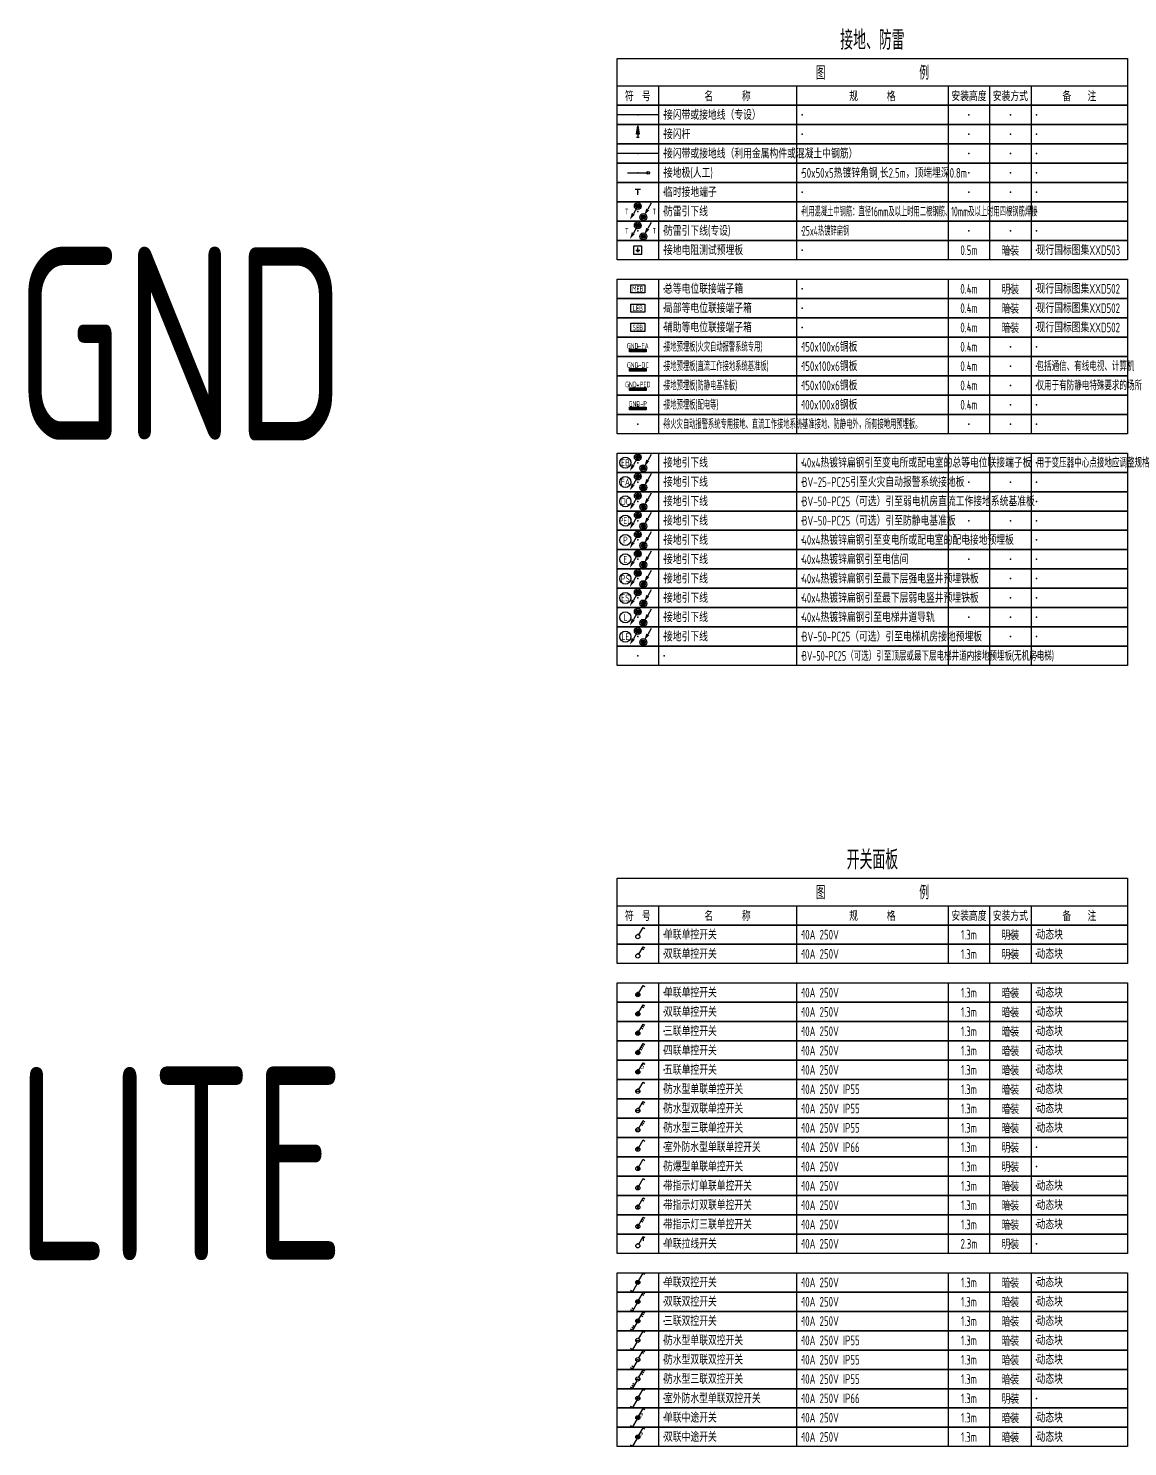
# Model space of a CAD drawing. Header units: millimetres. Extents: x -714894 to -19295, y 3400 to 234118.
# Drawn here: x -712429 to -672595, y 123900 to 175287 of the extents above; entities that cross this region are included whole.
import ezdxf
from ezdxf.enums import TextEntityAlignment as Align

# ---------------------------------------------------------------- set-up
doc = ezdxf.new("R2010")
doc.units = ezdxf.units.MM
doc.header["$LTSCALE"] = 500
for name, color, linetype in [('E-GRND-DEVC', 3, 'Continuous'), ('E-GRND-WIRE', 4, 'E-GND'), ('E-LITE-DEVC', 3, 'Continuous'), ('E-TABLE', 2, 'Continuous'), ('E-THUN-WIRE', 4, 'E-THU'), ('E-UNIV-DIAG', 2, 'Continuous'), ('E-UNIV-EL', 140, 'Continuous'), ('E-UNIV-NOTE', 6, 'Continuous')]:
    doc.layers.add(name, color=color, linetype=linetype)
doc.styles.get("Standard").update_dxf_attribs({"font": '', "width": 0.7})
doc.styles.add('TH-STYLE3', font='tssdeng.shx', dxfattribs={"width": 0.65, "bigfont": 'tssdchn.shx'})
doc.styles.get('Standard').set_extended_font_data('SimSun')
doc.linetypes.add('E-GND', pattern='A,1,["/",Standard,S=0.2,R=0,X=-0.53,Y=-0.1],-0.1,0,-0.1', length=1.2)
doc.linetypes.add('E-THU', pattern='A,1,["X",Standard,S=0.2,R=0,X=-0.53,Y=-0.1],-0.1,0,-0.1', length=1.2)

# ---------------------------------------------------------------- blocks, each defined once
blk = doc.blocks.new('E-BGND11')
blk.add_line((0, 0), (0, 2))
at = {"const_width": 0.5}
blk.add_lwpolyline([(1, 2), (-1, 2)], dxfattribs=at)
blk = doc.blocks.new('E-BKTS2')
for p, q in [((0, 0), (185, 0)), ((0, -7), (0, 0)), ((185, 0), (185, -7)), ((185, -7), (0, -7))]:
    blk.add_line(p, q)
at = {"linetype": 'Continuous'}
for p, q in [((15, 0), (15, -7)), ((65, 0), (65, -7)), ((120, 0), (120, -7)), ((135, 0), (135, -7)), ((150, 0), (150, -7))]:
    blk.add_line(p, q, dxfattribs=at)
for p in [(7.5, -3.5), (17, -3.5), (67, -3.5), (127.5, -3.5), (142.5, -3.5), (152, -3.5)]:
    blk.add_point(p, dxfattribs=at)
blk = doc.blocks.new('E-KTS2')
at = {"layer": 'E-TABLE', "linetype": 'Continuous'}
for p, q in [((15, 0), (15, -7)), ((65, 0), (65, -7)), ((120, 0), (120, -7)), ((135, 0), (135, -7)), ((150, 0), (150, -7))]:
    blk.add_line(p, q, dxfattribs=at)
at = {"layer": 'E-TABLE'}
blk.add_lwpolyline([(0, 0), (185, 0), (185, -7), (0, -7)], close=True, dxfattribs=at)
at = {"layer": 'E-TABLE', "linetype": 'Continuous'}
for p in [(7.5, -3.5), (17, -3.5), (67, -3.5), (127.5, -3.5), (142.5, -3.5), (152, -3.5)]:
    blk.add_point(p, dxfattribs=at)
blk = doc.blocks.new('E-BKTS1')
blk.add_line((0, -10), (185, -10))
at = {"linetype": 'Continuous'}
for p, q in [((15, -10), (15, -17)), ((65, -10), (65, -17)), ((120, -10), (120, -17)), ((135, -10), (135, -17)), ((150, -10), (150, -17))]:
    blk.add_line(p, q, dxfattribs=at)
blk.add_lwpolyline([(0, 0), (185, 0), (185, -17), (0, -17)], close=True)
at = {"layer": 'E-UNIV-NOTE', "style": 'TH-STYLE3', "width": 0.7}
for s, height, p in [('图                例', 5, (92.5, -5)), ('安装高度', 3.5, (127.5, -13.5)), ('安装方式', 3.5, (142.5, -13.5))]:
    blk.add_text(s, height=height, dxfattribs=at).set_placement(p, align=Align.MIDDLE)
at = {"layer": 'E-UNIV-NOTE', "linetype": 'Continuous', "style": 'TH-STYLE3', "width": 0.7}
for s, p in [('符  号', (7.5, -13.5)), ('名       称', (40, -13.5)), ('规       格', (92.5, -13.5)), ('备    注', (167.5, -13.5))]:
    blk.add_text(s, height=3.5, dxfattribs=at).set_placement(p, align=Align.MIDDLE)
blk = doc.blocks.new('E-BGND012')
blk.add_lwpolyline([(-2.5, -1.5), (-2.5, 1.5), (2.5, 1.5), (2.5, -1.5)], close=True)
at = {"layer": 'E-UNIV-EL', "style": 'TH-STYLE3', "width": 0.7}
blk.add_attdef('BOX', text='', height=2, dxfattribs=at).set_placement((0, 0), align=Align.MIDDLE)
blk = doc.blocks.new('E-BGND011')
blk.add_lwpolyline([(-2.5, -1.5), (-2.5, 1.5), (2.5, 1.5), (2.5, -1.5)], close=True)
at = {"layer": 'E-UNIV-EL', "style": 'TH-STYLE3', "width": 0.7}
blk.add_attdef('BOX', text='', height=2, dxfattribs=at).set_placement((0, 0), align=Align.MIDDLE)
blk = doc.blocks.new('E-BGND013')
blk.add_lwpolyline([(-2.5, -1.5), (-2.5, 1.5), (2.5, 1.5), (2.5, -1.5)], close=True)
at = {"layer": 'E-UNIV-EL', "style": 'TH-STYLE3', "width": 0.7}
blk.add_attdef('BOX', text='', height=2, dxfattribs=at).set_placement((0, 0), align=Align.MIDDLE)
blk = doc.blocks.new('E-BGND026')
blk.add_lwpolyline([(-3, 0), (-3, 1), (3, 1), (3, 0)], close=True)
blk.add_solid([(-3, 1), (-3, 0), (3, 1), (3, 0)])
at = {"layer": 'E-UNIV-EL', "style": 'TH-STYLE3', "width": 0.7}
blk.add_attdef('F', text='', height=2, dxfattribs=at).set_placement((0, 2.2), align=Align.MIDDLE)
blk = doc.blocks.new('E-ANNO10')
blk.add_circle((0, 0), 2)
at = {"style": 'TH-STYLE3', "width": 0.7}
blk.add_attdef('N', text='', height=2.5, dxfattribs=at).set_placement((0, 0), align=Align.MIDDLE)
blk = doc.blocks.new('E-BGND31')
blk.add_line((-0.38, -0.65), (-1.62, -2.81))
at = {"const_width": 0.75}
blk.add_lwpolyline([(-0.38, 0, 1), (0.38, 0, 1)], format="xyb", close=True, dxfattribs=at)
blk.add_lwpolyline([(-1.62, -2.81, 1.25, 0, 0), (-2.88, -4.98, 0, 0, 0)], format="xyseb")
for radius in [1.25, 0.75]:
    blk.add_circle((0, 0), radius)
blk = doc.blocks.new('E-BGND32')
blk.add_line((2.88, 4.98), (1.62, 2.81))
at = {"const_width": 0.75}
blk.add_lwpolyline([(-0.38, 0, 1), (0.37, 0, 1)], format="xyb", close=True, dxfattribs=at)
blk.add_lwpolyline([(1.62, 2.81, 1.25, 0, 0), (0.37, 0.65, 0, 0, 0)], format="xyseb")
for radius in [1.25, 0.75]:
    blk.add_circle((0, 0), radius)
blk = doc.blocks.new('E-BGND025')
blk.add_lwpolyline([(-3, 0), (-3, 1), (3, 1), (3, 0)], close=True)
blk.add_solid([(-3, 1), (-3, 0), (3, 1), (3, 0)])
at = {"layer": 'E-UNIV-EL', "style": 'TH-STYLE3', "width": 0.7}
blk.add_attdef('F', text='', height=2, dxfattribs=at).set_placement((0, 2.2), align=Align.MIDDLE)
blk = doc.blocks.new('E-BGND028')
blk.add_lwpolyline([(-3, 0), (-3, 1), (3, 1), (3, 0)], close=True)
blk.add_solid([(-3, 1), (-3, 0), (3, 1), (3, 0)])
at = {"layer": 'E-UNIV-EL', "style": 'TH-STYLE3', "width": 0.7}
blk.add_attdef('F', text='', height=2, dxfattribs=at).set_placement((0, 2.2), align=Align.MIDDLE)
blk = doc.blocks.new('E-BGND027')
blk.add_lwpolyline([(-3, 0), (-3, 1), (3, 1), (3, 0)], close=True)
blk.add_solid([(-3, 1), (-3, 0), (3, 1), (3, 0)])
at = {"layer": 'E-UNIV-EL', "style": 'TH-STYLE3', "width": 0.7}
blk.add_attdef('F', text='', height=2, dxfattribs=at).set_placement((0, 2.2), align=Align.MIDDLE)
blk = doc.blocks.new('E-BGND33')
blk.add_line((-0.38, -0.65), (-1.62, -2.81))
at = {"const_width": 0.75}
blk.add_lwpolyline([(-0.38, 0, 1), (0.38, 0, 1)], format="xyb", close=True, dxfattribs=at)
blk.add_lwpolyline([(-1.62, -2.81, 1.25, 0, 0), (-2.88, -4.98, 0, 0, 0)], format="xyseb")
for radius in [1.25, 0.75]:
    blk.add_circle((0, 0), radius)
at = {"layer": 'E-UNIV-EL', "style": 'TH-STYLE3', "width": 0.7}
blk.add_attdef('F', text='', height=2, dxfattribs=at).set_placement((-4, -2), align=Align.MIDDLE)
blk = doc.blocks.new('E-BGND34')
blk.add_line((2.88, 4.98), (1.63, 2.81))
at = {"const_width": 0.75}
blk.add_lwpolyline([(-0.38, 0, 1), (0.37, 0, 1)], format="xyb", close=True, dxfattribs=at)
blk.add_lwpolyline([(1.63, 2.81, 1.25, 0, 0), (0.37, 0.65, 0, 0, 0)], format="xyseb")
for radius in [1.25, 0.75]:
    blk.add_circle((0, 0), radius)
at = {"layer": 'E-UNIV-EL', "style": 'TH-STYLE3', "width": 0.7}
blk.add_attdef('F', text='', height=2, dxfattribs=at).set_placement((4, 2), align=Align.MIDDLE)
blk = doc.blocks.new('E-BGND41')
at = {"layer": 'E-GRND-DEVC'}
for p, q in [((-0.53, 1), (0, 4)), ((0.53, 1), (-0.53, 1)), ((-0.5, 0), (0.5, 0)), ((0, 4), (0.53, 1)), ((0, 1), (0, 0))]:
    blk.add_line(p, q, dxfattribs=at)
blk.add_solid([(-0.53, 1), (0.53, 1), (0, 4)], dxfattribs=at)
blk = doc.blocks.new('E-BGND51')
blk.add_lwpolyline([(1.5, 1.5), (-1.5, 1.5), (-1.5, -1.5), (1.5, -1.5)], close=True)
at = {"layer": 'E-UNIV-EL'}
for p, q in [((-0.75, 0), (0.75, 0)), ((0, 0), (0, 1)), ((-0.5, -0.25), (0.5, -0.25)), ((-0.25, -0.5), (0.25, -0.5))]:
    blk.add_line(p, q, dxfattribs=at)
blk = doc.blocks.new('E-BSW001-31')
for p, q in [((0, 0), (0, 1.5)), ((0.38, 1.4), (1.94, 4.11)), ((1.94, 4.11), (2.59, 3.73))]:
    blk.add_line(p, q)
at = {"const_width": 0.75}
blk.add_lwpolyline([(0, 0.38, 1), (0, 1.12)], format="xyb", dxfattribs=at)
blk.add_circle((0, 0.75), 0.75)
blk = doc.blocks.new('E-BSW001-41')
for p, q in [((0.75, 0.75), (-0.75, 0.75)), ((0, 0), (0, 1.5)), ((0.38, 1.4), (1.94, 4.11)), ((1.94, 4.11), (2.59, 3.73))]:
    blk.add_line(p, q)
blk.add_circle((0, 0.75), 0.75)
blk = doc.blocks.new('E-BSW002-41')
for p, q in [((-0.38, 0.1), (-1.94, -2.61)), ((0.75, 0.75), (-0.75, 0.75)), ((0, 0), (0, 1.5)), ((0.37, 1.4), (1.94, 4.11)), ((1.94, 4.11), (2.59, 3.73)), ((-1.94, -2.61), (-2.59, -2.23))]:
    blk.add_line(p, q)
blk.add_circle((0, 0.75), 0.75)
blk = doc.blocks.new('*U283')
for p, q in [((0.38, 1.4), (1.94, 4.11)), ((1.94, 4.11), (2.59, 3.73))]:
    blk.add_line(p, q)
blk.add_circle((0, 0.75), 0.75)
blk = doc.blocks.new('*U287')
for p, q in [((0.38, 1.4), (1.94, 4.11)), ((1.56, 3.46), (2.21, 3.08)), ((1.94, 4.11), (2.59, 3.73))]:
    blk.add_line(p, q)
blk.add_circle((0, 0.75), 0.75)
blk = doc.blocks.new('*U284')
for p, q in [((0.38, 1.4), (1.94, 4.11)), ((1.94, 4.11), (2.59, 3.73))]:
    blk.add_line(p, q)
at = {"const_width": 0.75}
blk.add_lwpolyline([(-0.38, 0.75, 1), (0.38, 0.75, 1)], format="xyb", close=True, dxfattribs=at)
blk.add_circle((0, 0.75), 0.75)
blk = doc.blocks.new('*U288')
for p, q in [((0.38, 1.4), (1.94, 4.11)), ((1.56, 3.46), (2.21, 3.08)), ((1.94, 4.11), (2.59, 3.73))]:
    blk.add_line(p, q)
at = {"const_width": 0.75}
blk.add_lwpolyline([(-0.38, 0.75, 1), (0.38, 0.75, 1)], format="xyb", close=True, dxfattribs=at)
blk.add_circle((0, 0.75), 0.75)
blk = doc.blocks.new('*U289')
for p, q in [((0.38, 1.4), (1.94, 4.11)), ((1.19, 2.81), (1.84, 2.43)), ((1.56, 3.46), (2.21, 3.08)), ((1.94, 4.11), (2.59, 3.73))]:
    blk.add_line(p, q)
at = {"const_width": 0.75}
blk.add_lwpolyline([(-0.38, 0.75, 1), (0.38, 0.75, 1)], format="xyb", close=True, dxfattribs=at)
blk.add_circle((0, 0.75), 0.75)
blk = doc.blocks.new('*U290')
for p, q in [((0.38, 1.4), (1.94, 4.11)), ((0.81, 2.16), (1.46, 1.78)), ((1.19, 2.81), (1.84, 2.43)), ((1.56, 3.46), (2.21, 3.08)), ((1.94, 4.11), (2.59, 3.73))]:
    blk.add_line(p, q)
at = {"const_width": 0.75}
blk.add_lwpolyline([(-0.38, 0.75, 1), (0.38, 0.75, 1)], format="xyb", close=True, dxfattribs=at)
blk.add_circle((0, 0.75), 0.75)
blk = doc.blocks.new('*U291')
for p, q in [((0.38, 1.4), (1.94, 4.11)), ((1.94, 4.11), (2.59, 3.73))]:
    blk.add_line(p, q)
at = {"const_width": 0.75}
blk.add_lwpolyline([(-0.38, 0.75, 1), (0.38, 0.75, 1)], format="xyb", close=True, dxfattribs=at)
blk.add_circle((0, 0.75), 0.75)
at = {"layer": 'E-UNIV-EL', "style": 'TH-STYLE3', "width": 0.7}
blk.add_text('5', height=2, rotation=330, dxfattribs=at).set_placement((1.94, 2.72), align=Align.MIDDLE)
blk = doc.blocks.new('*U286')
for p, q in [((-0.38, 0.1), (-1.94, -2.61)), ((0.38, 1.4), (1.94, 4.11)), ((1.94, 4.11), (2.59, 3.73)), ((-1.94, -2.61), (-2.59, -2.23))]:
    blk.add_line(p, q)
at = {"const_width": 0.75}
blk.add_lwpolyline([(-0.38, 0.75, 1), (0.38, 0.75, 1)], format="xyb", close=True, dxfattribs=at)
blk.add_circle((0, 0.75), 0.75)
blk = doc.blocks.new('*U292')
for p, q in [((-0.38, 0.1), (-1.94, -2.61)), ((0.38, 1.4), (1.94, 4.11)), ((1.56, 3.46), (2.21, 3.08)), ((1.94, 4.11), (2.59, 3.73)), ((-1.94, -2.61), (-2.59, -2.23)), ((-1.56, -1.96), (-2.21, -1.58))]:
    blk.add_line(p, q)
at = {"const_width": 0.75}
blk.add_lwpolyline([(-0.38, 0.75, 1), (0.38, 0.75, 1)], format="xyb", close=True, dxfattribs=at)
blk.add_circle((0, 0.75), 0.75)
blk = doc.blocks.new('*U282')
for p, q in [((-0.75, 0.75), (0.75, 0.75)), ((0.38, 1.4), (1.94, 4.11)), ((1.94, 4.11), (2.59, 3.73))]:
    blk.add_line(p, q)
blk.add_circle((0, 0.75), 0.75)
blk = doc.blocks.new('*U293')
for p, q in [((-0.75, 0.75), (0.75, 0.75)), ((0.38, 1.4), (1.94, 4.11)), ((1.56, 3.46), (2.21, 3.08)), ((1.94, 4.11), (2.59, 3.73))]:
    blk.add_line(p, q)
blk.add_circle((0, 0.75), 0.75)
blk = doc.blocks.new('*U294')
for p, q in [((-0.75, 0.75), (0.75, 0.75)), ((0.38, 1.4), (1.94, 4.11)), ((1.19, 2.81), (1.84, 2.43)), ((1.56, 3.46), (2.21, 3.08)), ((1.94, 4.11), (2.59, 3.73))]:
    blk.add_line(p, q)
blk.add_circle((0, 0.75), 0.75)
blk = doc.blocks.new('*U296')
for p, q in [((-0.37, 0.1), (-1.94, -2.61)), ((-0.75, 0.75), (0.75, 0.75)), ((0.38, 1.4), (1.94, 4.11)), ((1.94, 4.11), (2.59, 3.73)), ((-1.94, -2.61), (-2.59, -2.23))]:
    blk.add_line(p, q)
blk.add_circle((0, 0.75), 0.75)
blk = doc.blocks.new('*U297')
for p, q in [((-0.37, 0.1), (-1.94, -2.61)), ((-0.75, 0.75), (0.75, 0.75)), ((0.38, 1.4), (1.94, 4.11)), ((1.56, 3.46), (2.21, 3.08)), ((1.94, 4.11), (2.59, 3.73)), ((-1.94, -2.61), (-2.59, -2.23)), ((-1.56, -1.96), (-2.21, -1.58))]:
    blk.add_line(p, q)
blk.add_circle((0, 0.75), 0.75)
blk = doc.blocks.new('*U298')
for p, q in [((-0.37, 0.1), (-1.94, -2.61)), ((-0.75, 0.75), (0.75, 0.75)), ((0.38, 1.4), (1.94, 4.11)), ((1.19, 2.81), (1.84, 2.43)), ((1.56, 3.46), (2.21, 3.08)), ((1.94, 4.11), (2.59, 3.73)), ((-1.94, -2.61), (-2.59, -2.23)), ((-1.56, -1.96), (-2.21, -1.58)), ((-1.19, -1.31), (-1.84, -0.93))]:
    blk.add_line(p, q)
blk.add_circle((0, 0.75), 0.75)
blk = doc.blocks.new('*U299')
for p, q in [((-0.38, 0.1), (-1.94, -2.61)), ((0.38, 1.4), (1.94, 4.11)), ((1.19, 2.81), (1.84, 2.43)), ((1.56, 3.46), (2.21, 3.08)), ((1.94, 4.11), (2.59, 3.73)), ((-1.94, -2.61), (-2.59, -2.23)), ((-1.56, -1.96), (-2.21, -1.58)), ((-1.19, -1.31), (-1.84, -0.93))]:
    blk.add_line(p, q)
at = {"const_width": 0.75}
blk.add_lwpolyline([(-0.38, 0.75, 1), (0.38, 0.75, 1)], format="xyb", close=True, dxfattribs=at)
blk.add_circle((0, 0.75), 0.75)
blk = doc.blocks.new('*U308')
for p, q in [((-0.53, 0.22), (0.53, 1.28)), ((0.53, 0.22), (-0.53, 1.28)), ((0.38, 1.4), (1.94, 4.11)), ((1.56, 3.46), (2.21, 3.08)), ((1.94, 4.11), (2.59, 3.73))]:
    blk.add_line(p, q)
blk.add_circle((0, 0.75), 0.75)
blk = doc.blocks.new('*U309')
for p, q in [((-0.53, 0.22), (0.53, 1.28)), ((0.53, 0.22), (-0.53, 1.28)), ((0.38, 1.4), (1.94, 4.11)), ((1.94, 4.11), (2.59, 3.73))]:
    blk.add_line(p, q)
blk.add_circle((0, 0.75), 0.75)
blk = doc.blocks.new('*U310')
for p, q in [((-0.53, 0.22), (0.53, 1.28)), ((0.53, 0.22), (-0.53, 1.28)), ((0.38, 1.4), (1.94, 4.11)), ((1.19, 2.81), (1.84, 2.43)), ((1.56, 3.46), (2.21, 3.08)), ((1.94, 4.11), (2.59, 3.73))]:
    blk.add_line(p, q)
blk.add_circle((0, 0.75), 0.75)
blk = doc.blocks.new('E-BSW001-61')
for p, q in [((0.38, 1.4), (1.94, 4.11)), ((1.94, 4.11), (2.59, 3.73))]:
    blk.add_line(p, q)
blk.add_circle((0, 0.75), 0.75)
at = {"layer": 'E-UNIV-EL'}
blk.add_line((1.94, 4.11), (1.94, 2.61), dxfattribs=at)
blk.add_lwpolyline([(1.94, 2.61, 0, 0.25, 0), (1.94, 3.36, 0.5, 0.5, 0)], format="xyseb", dxfattribs=at)
blk = doc.blocks.new('E-BSW003-10')
for p, q in [((-0.38, 0.1), (-1.94, -2.61)), ((0.38, 1.4), (1.94, 4.11)), ((1.94, 4.11), (2.59, 3.73)), ((-1.94, -2.61), (-2.59, -2.23))]:
    blk.add_line(p, q)
at = {"const_width": 0.75}
blk.add_lwpolyline([(-0.38, 0.75, 1), (0.38, 0.75, 1)], format="xyb", close=True, dxfattribs=at)
blk.add_circle((0, 0.75), 0.75)
at = {"layer": 'E-UNIV-EL', "style": 'TH-STYLE3', "width": 0.5}
blk.add_attdef('F', text='', height=2, rotation=330, dxfattribs=at).set_placement((1.39, 1.97), align=Align.MIDDLE)

msp = doc.modelspace()

# ---------------------------------------------------------------- linework, layer by layer
at = {"layer": 'E-GRND-DEVC'}
msp.add_circle((-689969.54, 170050), 50, dxfattribs=at)
at = {"layer": 'E-GRND-WIRE'}
msp.add_line((-689594.54, 170750), (-691094.54, 170750), dxfattribs=at)
at = {"layer": 'E-THUN-WIRE'}
for p, q in [((-689594.54, 172150), (-691094.54, 172150)), ((-690719.54, 170050), (-689969.54, 170050))]:
    msp.add_line(p, q, dxfattribs=at)

# ---------------------------------------------------------------- block references
at = {"xscale": 100, "yscale": 100, "zscale": 100}
msp.add_blockref('E-KTS2', (-691094.54, 170400), dxfattribs=at)
at = {"layer": 'E-GRND-DEVC', "xscale": 100, "yscale": 100, "zscale": 100}
for name, p in [('E-BGND41', (-690344.54, 171350)), ('E-BGND11', (-690344.54, 169250)), ('E-BGND51', (-690344.54, 167250)), ('E-BGND31', (-690344.54, 159750)), ('E-BGND32', (-690144.54, 159350)), ('E-BGND31', (-690344.54, 159050)), ('E-BGND32', (-690144.54, 158650)), ('E-BGND31', (-690344.54, 158350)), ('E-BGND32', (-690144.54, 157950)), ('E-BGND31', (-690344.54, 157650)), ('E-BGND32', (-690144.54, 157250)), ('E-BGND31', (-690344.54, 156950)), ('E-BGND32', (-690144.54, 156550)), ('E-BGND31', (-690344.54, 156250)), ('E-BGND32', (-690144.54, 155850)), ('E-BGND31', (-690344.54, 155550)), ('E-BGND32', (-690144.54, 155150)), ('E-BGND31', (-690344.54, 154850)), ('E-BGND32', (-690144.54, 154450)), ('E-BGND31', (-690344.54, 154150)), ('E-BGND32', (-690144.54, 153750)), ('E-BGND31', (-690344.54, 153450)), ('E-BGND32', (-690144.54, 153050))]:
    msp.add_blockref(name, p, dxfattribs=at)
for name, p, values in [('E-BGND33', (-690344.54, 168850), {'F': 'T'}), ('E-BGND34', (-690144.54, 168450), {'F': 'T'}), ('E-BGND33', (-690344.54, 168150), {'F': 'T'}), ('E-BGND34', (-690144.54, 167750), {'F': 'T'}), ('E-BGND011', (-690344.54, 165850), {'BOX': 'MEB'}), ('E-BGND012', (-690344.54, 165150), {'BOX': 'LEB'}), ('E-BGND013', (-690344.54, 164450), {'BOX': 'SEB'}), ('E-BGND026', (-690344.54, 163564.98), {'F': 'GND-FA'}), ('E-BGND028', (-690344.54, 162864.98), {'F': 'GND-DC'}), ('E-BGND027', (-690344.54, 162164.98), {'F': 'GND-PED'}), ('E-BGND025', (-690344.54, 161464.98), {'F': 'GND-P'}), ('E-ANNO10', (-690794.54, 159550), {'N': 'EB'}), ('E-ANNO10', (-690794.54, 158850), {'N': 'FA'}), ('E-ANNO10', (-690794.54, 158150), {'N': 'DC'}), ('E-ANNO10', (-690794.54, 157450), {'N': 'PED'}), ('E-ANNO10', (-690794.54, 156750), {'N': 'P'}), ('E-ANNO10', (-690794.54, 156050), {'N': 'E'}), ('E-ANNO10', (-690794.54, 155350), {'N': 'PS'}), ('E-ANNO10', (-690794.54, 154650), {'N': 'ES'}), ('E-ANNO10', (-690794.54, 153950), {'N': 'L'}), ('E-ANNO10', (-690794.54, 153250), {'N': 'LE'})]:
    msp.add_blockref(name, p, dxfattribs=at).add_auto_attribs(values)
at = {"layer": 'E-LITE-DEVC', "xscale": 100, "yscale": 100, "zscale": 100}
for name, p in [('*U283', (-690344.54, 142300)), ('*U287', (-690344.54, 141600)), ('*U284', (-690344.54, 140200)), ('*U288', (-690344.54, 139500)), ('*U289', (-690344.54, 138800)), ('*U290', (-690344.54, 138100)), ('*U291', (-690344.54, 137400)), ('*U282', (-690344.54, 136700)), ('*U293', (-690344.54, 136000)), ('*U294', (-690344.54, 135300)), ('E-BSW001-41', (-690344.54, 134600)), ('E-BSW001-31', (-690344.54, 133900)), ('*U309', (-690344.54, 133200)), ('*U308', (-690344.54, 132500)), ('*U310', (-690344.54, 131800)), ('E-BSW001-61', (-690344.54, 131100)), ('*U286', (-690344.54, 129775)), ('*U292', (-690344.54, 129075)), ('*U299', (-690344.54, 128375)), ('*U296', (-690344.54, 127675)), ('*U297', (-690344.54, 126975)), ('*U298', (-690344.54, 126275)), ('E-BSW002-41', (-690344.54, 125575))]:
    msp.add_blockref(name, p, dxfattribs=at)
for p in [(-690344.54, 124875), (-690344.54, 124175)]:
    msp.add_blockref('E-BSW003-10', p, dxfattribs=at).add_auto_attribs({'F': 'm'})
at = {"layer": 'E-TABLE', "xscale": 100, "yscale": 100, "zscale": 100}
for name, p in [('E-BKTS1', (-691094.54, 174200)), ('E-BKTS2', (-691094.54, 172500)), ('E-BKTS2', (-691094.54, 171800)), ('E-BKTS2', (-691094.54, 171100)), ('E-BKTS2', (-691094.54, 169700)), ('E-BKTS2', (-691094.54, 169000)), ('E-BKTS2', (-691094.54, 168300)), ('E-BKTS2', (-691094.54, 167600)), ('E-BKTS2', (-691094.54, 166200)), ('E-BKTS2', (-691094.54, 165500)), ('E-BKTS2', (-691094.54, 164800))]:
    msp.add_blockref(name, p, dxfattribs=at)
at = {"layer": 'E-UNIV-DIAG', "xscale": 100, "yscale": 100, "zscale": 100}
for name, p in [('E-BKTS2', (-691094.54, 164100)), ('E-BKTS2', (-691094.54, 163400)), ('E-BKTS2', (-691094.54, 162700)), ('E-BKTS2', (-691094.54, 162000)), ('E-BKTS2', (-691094.54, 161300)), ('E-BKTS2', (-691094.54, 159900)), ('E-BKTS2', (-691094.54, 159200)), ('E-BKTS2', (-691094.54, 158500)), ('E-BKTS2', (-691094.54, 157800)), ('E-BKTS2', (-691094.54, 157100)), ('E-BKTS2', (-691094.54, 156400)), ('E-KTS2', (-691094.54, 156400)), ('E-BKTS2', (-691094.54, 155700)), ('E-BKTS2', (-691094.54, 155000)), ('E-BKTS2', (-691094.54, 154300)), ('E-BKTS2', (-691094.54, 153600)), ('E-BKTS2', (-691094.54, 152900)), ('E-BKTS1', (-691094.54, 144500)), ('E-BKTS2', (-691094.54, 142800)), ('E-BKTS2', (-691094.54, 142100)), ('E-BKTS2', (-691094.54, 140700)), ('E-BKTS2', (-691094.54, 140000)), ('E-BKTS2', (-691094.54, 139300)), ('E-BKTS2', (-691094.54, 138600)), ('E-BKTS2', (-691094.54, 137900)), ('E-BKTS2', (-691094.54, 137200)), ('E-BKTS2', (-691094.54, 136500)), ('E-BKTS2', (-691094.54, 135800)), ('E-BKTS2', (-691094.54, 135100)), ('E-BKTS2', (-691094.54, 134400)), ('E-BKTS2', (-691094.54, 133700)), ('E-BKTS2', (-691094.54, 133000)), ('E-BKTS2', (-691094.54, 132300)), ('E-BKTS2', (-691094.54, 131600)), ('E-BKTS2', (-691094.54, 130200)), ('E-BKTS2', (-691094.54, 129500)), ('E-BKTS2', (-691094.54, 128800)), ('E-BKTS2', (-691094.54, 128100)), ('E-BKTS2', (-691094.54, 127400)), ('E-BKTS2', (-691094.54, 126700)), ('E-BKTS2', (-691094.54, 126000)), ('E-BKTS2', (-691094.54, 125300)), ('E-BKTS2', (-691094.54, 124600))]:
    msp.add_blockref(name, p, dxfattribs=at)

# ---------------------------------------------------------------- texts
at = {"layer": 'E-UNIV-NOTE', "style": 'TH-STYLE3', "width": 0.7}
for s, height, p in [('接地、防雷', 700, (-681844.54, 174900)), ('GND', 7000, (-706923.87, 163867.49)), ('0.5m', 350, (-678344.54, 167250)), ('暗装', 350, (-676844.54, 167250)), ('0.4m', 350, (-678344.54, 165850)), ('明装', 350, (-676844.54, 165850)), ('0.4m', 350, (-678344.54, 165150)), ('暗装', 350, (-676844.54, 165150)), ('0.4m', 350, (-678344.54, 164450)), ('暗装', 350, (-676844.54, 164450)), ('0.4m', 350, (-678344.54, 163750)), ('0.4m', 350, (-678344.54, 163050)), ('0.4m', 350, (-678344.54, 162350)), ('0.4m', 350, (-678344.54, 161650)), ('开关面板', 700, (-681844.54, 145200)), ('1.3m', 350, (-678344.54, 142450)), ('明装', 350, (-676844.54, 142450)), ('1.3m', 350, (-678344.54, 141750)), ('明装', 350, (-676844.54, 141750)), ('1.3m', 350, (-678344.54, 140350)), ('暗装', 350, (-676844.54, 140350)), ('1.3m', 350, (-678344.54, 139650)), ('暗装', 350, (-676844.54, 139650)), ('1.3m', 350, (-678344.54, 138950)), ('暗装', 350, (-676844.54, 138950)), ('1.3m', 350, (-678344.54, 138250)), ('暗装', 350, (-676844.54, 138250)), ('1.3m', 350, (-678344.54, 137550)), ('暗装', 350, (-676844.54, 137550)), ('LITE', 7000, (-706923.87, 134167.49)), ('1.3m', 350, (-678344.54, 136850)), ('暗装', 350, (-676844.54, 136850)), ('1.3m', 350, (-678344.54, 136150)), ('暗装', 350, (-676844.54, 136150)), ('1.3m', 350, (-678344.54, 135450)), ('暗装', 350, (-676844.54, 135450)), ('1.3m', 350, (-678344.54, 134750)), ('明装', 350, (-676844.54, 134750)), ('1.3m', 350, (-678344.54, 134050)), ('明装', 350, (-676844.54, 134050)), ('1.3m', 350, (-678344.54, 133350)), ('暗装', 350, (-676844.54, 133350)), ('1.3m', 350, (-678344.54, 132650)), ('暗装', 350, (-676844.54, 132650)), ('1.3m', 350, (-678344.54, 131950)), ('暗装', 350, (-676844.54, 131950)), ('2.3m', 350, (-678344.54, 131250)), ('明装', 350, (-676844.54, 131250)), ('1.3m', 350, (-678344.54, 129850)), ('暗装', 350, (-676844.54, 129850)), ('1.3m', 350, (-678344.54, 129150)), ('暗装', 350, (-676844.54, 129150)), ('1.3m', 350, (-678344.54, 128450)), ('暗装', 350, (-676844.54, 128450)), ('1.3m', 350, (-678344.54, 127750)), ('暗装', 350, (-676844.54, 127750)), ('1.3m', 350, (-678344.54, 127050)), ('暗装', 350, (-676844.54, 127050)), ('1.3m', 350, (-678344.54, 126350)), ('暗装', 350, (-676844.54, 126350)), ('1.3m', 350, (-678344.54, 125650)), ('明装', 350, (-676844.54, 125650)), ('1.3m', 350, (-678344.54, 124950)), ('暗装', 350, (-676844.54, 124950)), ('1.3m', 350, (-678344.54, 124250)), ('暗装', 350, (-676844.54, 124250))]:
    msp.add_text(s, height=height, dxfattribs=at).set_placement(p, align=Align.MIDDLE)
at = {"layer": 'E-UNIV-NOTE', "style": 'TH-STYLE3'}
for s, width, p in [('接闪带或接地线（专设）', 0.7, (-689394.54, 172150)), ('接闪杆', 0.7, (-689394.54, 171450)), ('接闪带或接地线（利用金属构件或混凝土中钢筋）', 0.7, (-689394.54, 170750)), ('接地极(人工)', 0.7, (-689394.54, 170050)), ('50x50x5热镀锌角钢,长2.5m，顶端埋深0.8m', 0.7, (-684394.54, 170050)), ('临时接地端子', 0.7, (-689394.54, 169350)), ('防雷引下线', 0.7, (-689394.54, 168650)), ('利用混凝土中钢筋：直径16mm及以上时用二根钢筋、10mm及以上时用四根钢筋焊接', 0.5, (-684394.54, 168650)), ('防雷引下线(专设)', 0.7, (-689394.54, 167950)), ('25x4热镀锌扁钢', 0.5, (-684394.54, 167950)), ('接地电阻测试预埋板', 0.7, (-689394.54, 167250)), ('现行国标图集XXD503', 0.7, (-675894.54, 167250)), ('总等电位联接端子箱', 0.7, (-689394.54, 165850)), ('现行国标图集XXD502', 0.7, (-675894.54, 165850)), ('局部等电位联接端子箱', 0.7, (-689394.54, 165150)), ('现行国标图集XXD502', 0.7, (-675894.54, 165150)), ('辅助等电位联接端子箱', 0.7, (-689394.54, 164450)), ('现行国标图集XXD502', 0.7, (-675894.54, 164450)), ('接地预埋板(火灾自动报警系统专用)', 0.5, (-689394.54, 163750)), ('150x100x6铜板', 0.7, (-684394.54, 163750)), ('接地预埋板(直流工作接地系统基准板)', 0.5, (-689394.54, 163050)), ('150x100x6铜板', 0.7, (-684394.54, 163050)), ('接地预埋板(防静电基准板)', 0.5, (-689394.54, 162350)), ('150x100x6铜板', 0.7, (-684394.54, 162350)), ('接地预埋板(配电等)', 0.5, (-689394.54, 161650)), ('100x100x8钢板', 0.7, (-684394.54, 161650)), ('除火灾自动报警系统专用接地、直流工作接地系统基准接地、防静电外，所有接地用预埋板。', 0.5, (-689394.54, 160950)), ('接地引下线', 0.7, (-689394.54, 159550)), ('40x4热镀锌扁钢引至变电所或配电室的总等电位联接端子板', 0.7, (-684394.54, 159550)), ('接地引下线', 0.7, (-689394.54, 158850)), ('BV-25-PC25引至火灾自动报警系统接地板', 0.7, (-684394.54, 158850)), ('接地引下线', 0.7, (-689394.54, 158150)), ('BV-50-PC25（可选）引至弱电机房直流工作接地系统基准板', 0.7, (-684394.54, 158150)), ('接地引下线', 0.7, (-689394.54, 157450)), ('BV-50-PC25（可选）引至防静电基准板', 0.7, (-684394.54, 157450)), ('接地引下线', 0.7, (-689394.54, 156750)), ('40x4热镀锌扁钢引至变电所或配电室的配电接地预埋板', 0.7, (-684394.54, 156750)), ('接地引下线', 0.7, (-689394.54, 156050)), ('40x4热镀锌扁钢引至电信间', 0.7, (-684394.54, 156050)), ('接地引下线', 0.7, (-689394.54, 155350)), ('40x4热镀锌扁钢引至最下层强电竖井预埋铁板', 0.7, (-684394.54, 155350)), ('接地引下线', 0.7, (-689394.54, 154650)), ('40x4热镀锌扁钢引至最下层弱电竖井预埋铁板', 0.7, (-684394.54, 154650)), ('接地引下线', 0.7, (-689394.54, 153950)), ('40x4热镀锌扁钢引至电梯井道导轨', 0.7, (-684394.54, 153950)), ('接地引下线', 0.7, (-689394.54, 153250)), ('BV-50-PC25（可选）引至电梯机房接地预埋板', 0.7, (-684394.54, 153250)), ('BV-50-PC25（可选）引至顶层或最下层电梯井道内接地预埋板(无机房电梯)', 0.6, (-684394.54, 152550)), ('单联单控开关', 0.7, (-689394.54, 142450)), ('10A 250V', 0.7, (-684394.54, 142450)), ('双联单控开关', 0.7, (-689394.54, 141750)), ('10A 250V', 0.7, (-684394.54, 141750)), ('单联单控开关', 0.7, (-689394.54, 140350)), ('10A 250V', 0.7, (-684394.54, 140350)), ('双联单控开关', 0.7, (-689394.54, 139650)), ('10A 250V', 0.7, (-684394.54, 139650)), ('三联单控开关', 0.7, (-689394.54, 138950)), ('10A 250V', 0.7, (-684394.54, 138950)), ('四联单控开关', 0.7, (-689394.54, 138250)), ('10A 250V', 0.7, (-684394.54, 138250)), ('五联单控开关', 0.7, (-689394.54, 137550)), ('10A 250V', 0.7, (-684394.54, 137550)), ('防水型单联单控开关', 0.7, (-689394.54, 136850)), ('10A 250V IP55', 0.7, (-684394.54, 136850)), ('防水型双联单控开关', 0.7, (-689394.54, 136150)), ('10A 250V IP55', 0.7, (-684394.54, 136150)), ('防水型三联单控开关', 0.7, (-689394.54, 135450)), ('10A 250V IP55', 0.7, (-684394.54, 135450)), ('室外防水型单联单控开关', 0.7, (-689394.54, 134750)), ('10A 250V IP66', 0.7, (-684394.54, 134750)), ('防爆型单联单控开关', 0.7, (-689394.54, 134050)), ('10A 250V', 0.7, (-684394.54, 134050)), ('带指示灯单联单控开关', 0.7, (-689394.54, 133350)), ('10A 250V', 0.7, (-684394.54, 133350)), ('带指示灯双联单控开关', 0.7, (-689394.54, 132650)), ('10A 250V', 0.7, (-684394.54, 132650)), ('带指示灯三联单控开关', 0.7, (-689394.54, 131950)), ('10A 250V', 0.7, (-684394.54, 131950)), ('单联拉线开关', 0.7, (-689394.54, 131250)), ('10A 250V', 0.7, (-684394.54, 131250)), ('单联双控开关', 0.7, (-689394.54, 129850)), ('10A 250V', 0.7, (-684394.54, 129850)), ('双联双控开关', 0.7, (-689394.54, 129150)), ('10A 250V', 0.7, (-684394.54, 129150)), ('三联双控开关', 0.7, (-689394.54, 128450)), ('10A 250V', 0.7, (-684394.54, 128450)), ('防水型单联双控开关', 0.7, (-689394.54, 127750)), ('10A 250V IP55', 0.7, (-684394.54, 127750)), ('防水型双联双控开关', 0.7, (-689394.54, 127050)), ('10A 250V IP55', 0.7, (-684394.54, 127050)), ('防水型三联双控开关', 0.7, (-689394.54, 126350)), ('10A 250V IP55', 0.7, (-684394.54, 126350)), ('室外防水型单联双控开关', 0.7, (-689394.54, 125650)), ('10A 250V IP66', 0.7, (-684394.54, 125650)), ('单联中途开关', 0.7, (-689394.54, 124950)), ('10A 250V', 0.7, (-684394.54, 124950)), ('双联中途开关', 0.7, (-689394.54, 124250)), ('10A 250V', 0.7, (-684394.54, 124250))]:
    msp.add_text(s, height=350, dxfattribs=dict(at, width=width)).set_placement(p, align=Align.MIDDLE_LEFT)
at = {"layer": 'E-UNIV-NOTE', "color": 1, "style": 'TH-STYLE3'}
for s, width, p in [('包括通信、有线电视、计算机房机房', 0.6, (-675894.54, 163050)), ('仅用于有防静电特殊要求的场所', 0.6, (-675894.54, 162350)), ('用于变压器中心点接地应调整规格', 0.6, (-675894.54, 159550)), ('动态块', 0.7, (-675894.54, 142450)), ('动态块', 0.7, (-675894.54, 141750)), ('动态块', 0.7, (-675894.54, 140350)), ('动态块', 0.7, (-675894.54, 139650)), ('动态块', 0.7, (-675894.54, 138950)), ('动态块', 0.7, (-675894.54, 138250)), ('动态块', 0.7, (-675894.54, 137550)), ('动态块', 0.7, (-675894.54, 136850)), ('动态块', 0.7, (-675894.54, 136150)), ('动态块', 0.7, (-675894.54, 135450)), ('动态块', 0.7, (-675894.54, 133350)), ('动态块', 0.7, (-675894.54, 132650)), ('动态块', 0.7, (-675894.54, 131950)), ('动态块', 0.7, (-675894.54, 129850)), ('动态块', 0.7, (-675894.54, 129150)), ('动态块', 0.7, (-675894.54, 128450)), ('动态块', 0.7, (-675894.54, 127750)), ('动态块', 0.7, (-675894.54, 127050)), ('动态块', 0.7, (-675894.54, 126350)), ('动态块', 0.7, (-675894.54, 124950)), ('动态块', 0.7, (-675894.54, 124250))]:
    msp.add_text(s, height=350, dxfattribs=dict(at, width=width)).set_placement(p, align=Align.MIDDLE_LEFT)

doc.saveas('drawing.dxf')
